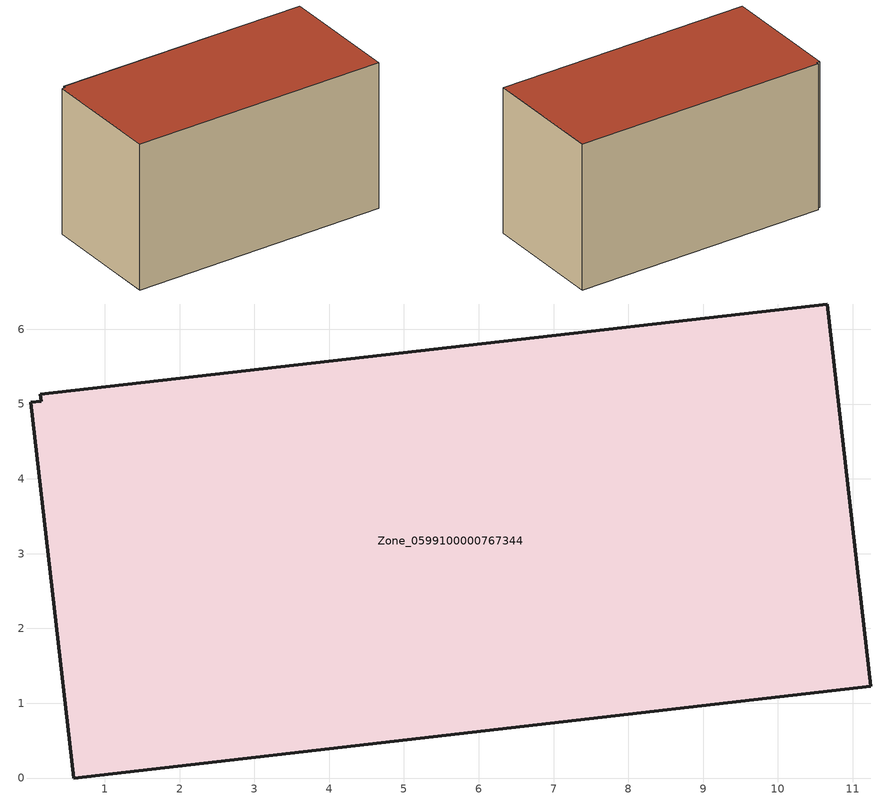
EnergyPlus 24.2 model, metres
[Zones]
Zone_0599100000767344
 floor ground (C_G): 0.15,5.04 0.14,5.13 10.66,6.34 11.24,1.23 0.58,0 0.01,5.02 z0
 wall outside (C_F): 0.58,0 11.24,1.23 10.66,6.34 0.14,5.13 0.15,5.04 0.01,5.02 0.58,0 z0:6.2
 roof outside (C_R): 0.15,5.04 0.01,5.02 0.58,0 11.24,1.23 10.66,6.34 0.14,5.13 z6.2
[BUILDING]
Pand.0599100000767344: North Axis=0; Terrain=City; Loads Convergence Tolerance Value=0.04; Temperature Convergence Tolerance Value=0.4; Solar Distribution=FullExterior; Maximum Number of Warmup Days=25; Minimum Number of Warmup Days=1
[Site:Location]
Rotterdam.The.Hague.AP_ZH_NLD Design_Conditions: Latitude=51.96; Longitude=4.45; Time Zone=1; Elevation=-4.5
[SITE:GROUNDTEMPERATURE:BUILDINGSURFACE]
18, 18, 18, 18, 18, 18, 18, 18, 18, 18, 18, 18
[MATERIAL] Thermal Absorptance=0.9; Solar Absorptance=0.7; Visible Absorptance=0.7
Name | Roughness | Thickness | Conductivity | Density | Specific Heat
G.TI.2006-2014 | MediumSmooth | 0.15 | 0.06 | 540 | 1210
F.TI.2006-2014 | Rough | 0.3 | 0.12 | 1920 | 840
R.TI.2006-2014 | MediumRough | 0.2 | 0.08 | 1500 | 1000
[CONSTRUCTION]
C_G: G.TI.2006-2014
C_F: F.TI.2006-2014
C_R: R.TI.2006-2014
[ZONE]
Zone_0599100000767344: Type=1; Multiplier=1; Ceiling Height=Autocalculate; Volume=Autocalculate; Floor Area=autocalculate; Part of Total Floor Area=Yes
[ZONEINFILTRATION:DESIGNFLOWRATE]
Infil_Zone_0599100000767344: Zone or ZoneList or Space or SpaceList=Zone_0599100000767344; Schedule=AlwaysOn; Design Flow Rate Calculation Method=Flow/Area; Flow Rate per Floor Area=0.0015; Constant Term Coefficient=1; Temperature Term Coefficient=0; Velocity Term Coefficient=0; Velocity Squared Term Coefficient=0
[HVACTEMPLATE:ZONE:IDEALLOADSAIRSYSTEM]
Zone_0599100000767344: Maximum Heating Supply Air Temperature=50; Minimum Cooling Supply Air Temperature=13; Maximum Heating Supply Air Humidity Ratio=0.0156; Minimum Cooling Supply Air Humidity Ratio=0.0077; Heating Limit=NoLimit; Cooling Limit=NoLimit; Dehumidification Control Type=ConstantSensibleHeatRatio; Cooling Sensible Heat Ratio=0.7; Dehumidification Setpoint=60; Humidification Control Type=None; Humidification Setpoint=30; Outdoor Air Method=None; Outdoor Air Flow Rate per Person=0.00944; Outdoor Air Flow Rate per Zone Floor Area=0; Outdoor Air Flow Rate per Zone=0; Demand Controlled Ventilation Type=None; Outdoor Air Economizer Type=NoEconomizer; Heat Recovery Type=None; Sensible Heat Recovery Effectiveness=0.7; Latent Heat Recovery Effectiveness=0.65
[ZONECONTROL:THERMOSTAT]
ThermostatControl_Zone_0599100000767344: Zone or ZoneList=Zone_0599100000767344; Control Type Schedule=DualSetpointControlType; Control 1=Thermostat_Zone_0599100000767344; Temperature Difference Between Cutout And Setpoint=0
[THERMOSTATSETPOINT:DUALSETPOINT]
Thermostat_Zone_0599100000767344: Heating Setpoint Temperature Schedule=HeatingSetpoint_Zone_0599100000767344; Cooling Setpoint Temperature Schedule=CoolingSetpoint_Zone_0599100000767344
[SCHEDULE:COMPACT]
HeatingSetpoint_Zone_0599100000767344: Through: 12/31, For: AllDays, Until: 24:00, 21
CoolingSetpoint_Zone_0599100000767344: Through: 12/31, For: AllDays, Until: 24:00, 24
DualSetpointControlType: Through: 12/31, For: AllDays, Until: 24:00, 4
AlwaysOn: Through: 12/31, For: AllDays, Until: 24:00, 1
